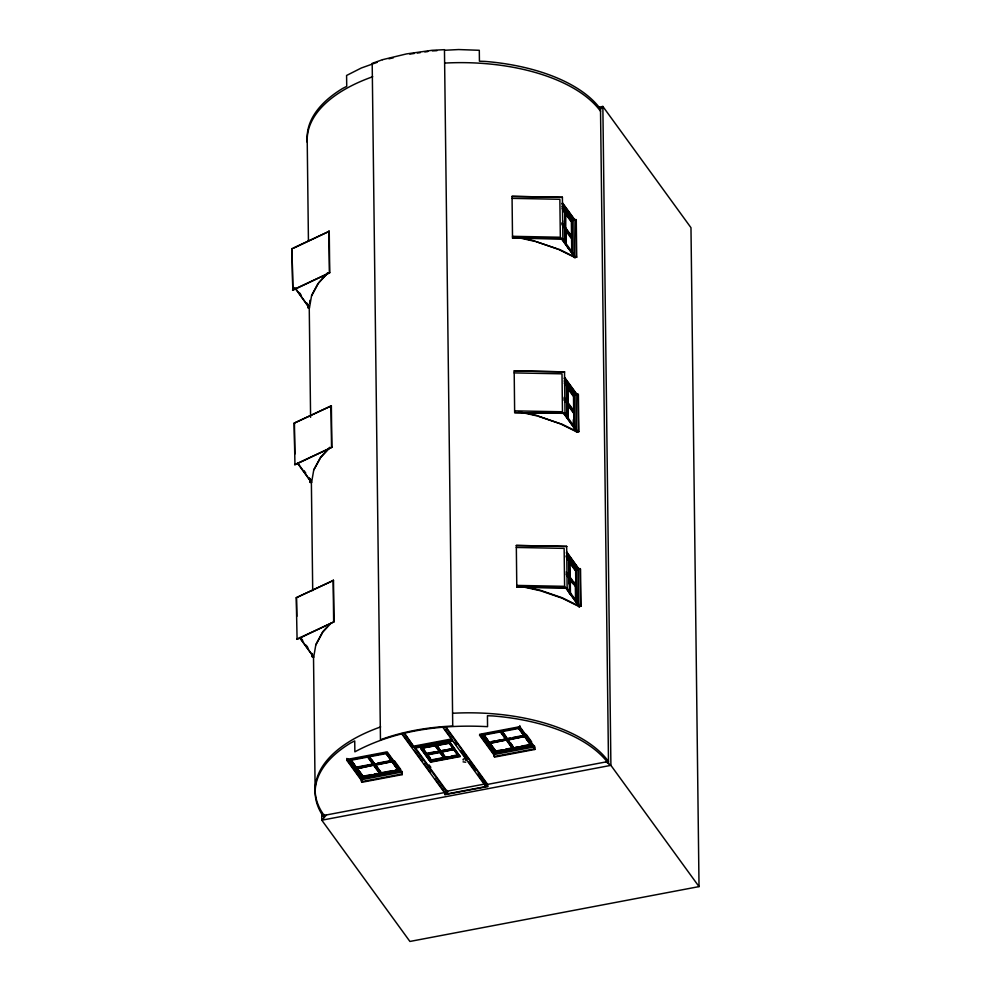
<?xml version="1.0" encoding="UTF-8"?>
<svg xmlns="http://www.w3.org/2000/svg" width="991" height="991" viewBox="0 0 991 991"><rect width="100%" height="100%" fill="white"/><g stroke="black" fill="none" stroke-linecap="round" stroke-linejoin="round"><path stroke-width="1.49" d="M512.05 196.367L562.393 197.333L512.05 196.367L512.52 238.063L562.9 238.781L512.52 238.063M514.18 370.907L564.523 371.873L514.18 370.907L514.651 412.615L565.031 413.334L514.651 412.615M516.311 545.459L566.654 546.425L516.311 545.459L516.794 587.155L567.162 587.874L516.794 587.155M294.649 287.638L309.44 307.99L311.62 295.368L317.826 283.872M297.647 463.379L311.57 482.53L313.763 469.92L320.638 457.136L329.805 447.288M299.79 637.931L313.701 657.083L315.894 644.46L322.781 631.676L326.844 627.303M311.632 295.801L318.52 283.03L327.674 273.182M329.817 447.734L320.65 457.569L313.763 469.92M315.894 644.893L322.781 632.122L330.92 623.364M562.083 206.425L572.352 220.547L571.844 221.154L570.903 221.327L566.567 215.357M564.213 380.965L574.483 395.087L573.987 395.694L573.033 395.88L566.963 387.518M566.344 555.517L576.613 569.639L575.635 570.333L569.565 561.971L570.234 577.369L569.28 577.555M600.05 109.605L602.862 106.446L690.975 227.695L699.027 886.611L409.915 941.45L321.802 820.201L321.703 812.471M326.485 814.936L321.802 820.201L610.902 765.362L699.027 886.611M327.674 272.748L318.52 283.03M362.161 778.046L363.065 777.08L398.147 770.416L400.079 770.862L362.161 778.046L348.473 759.217M387.171 752.739L346.887 760.382L348.498 760.741L386.403 753.556L387.171 752.739L401.281 772.162L402.148 774.652L361.864 782.283L360.997 779.806L346.887 760.382L346.862 758.412M450.013 742.37L449.109 743.337L420.642 748.378L430.651 762.153L460.035 756.579L450.013 742.37L460.035 756.579M482.035 735.223L494.868 752.875L495.773 751.896L530.842 745.244L532.786 745.69L531.077 743.337M534.384 745.616L534.855 749.469L494.571 757.112L493.704 754.634L479.582 735.211L481.192 735.57L519.111 728.373L519.841 725.598M308.151 304.98L308.189 308.077L308.746 305.538L307.037 303.184M310.294 479.533L310.332 482.617L310.889 481.18M312.425 654.072L312.462 657.169L313.02 655.72M291.973 248.63L329.235 231.287L329.73 272.736L292.828 290.264L291.973 248.63L292.828 290.264M293.683 248.159L329.235 231.287M292.481 290.078L329.73 272.736M294.116 423.169L331.366 405.827L331.874 447.288L294.959 464.804L294.116 423.169L331.366 405.827M294.612 464.63L331.874 447.288M296.247 597.722L333.496 580.379L334.004 621.828L297.089 639.356L296.247 597.722L333.496 580.379M296.755 639.17L334.004 621.828M465.72 762.24L463.057 761.844M377.187 62.334L361.331 67.995L346.59 75.465L346.726 86.378L342.787 88.372A151.177 75.589 -0.7 0 0 307.26 140.165M388.93 58.828L393.415 57.751M598.316 107.313L602.862 106.446L610.902 765.362L606.12 761.893M565.452 227.571L564.498 227.757L564.412 220.708M562.578 209.881L564.313 212.26L565.266 212.086L565.489 228.376L565.774 212.792M574.346 257.586L576.725 257.14L576.266 220.052L573.987 219.135L574.446 256.235L576.725 257.14M567.149 403.003L568.091 402.829L567.905 387.332L573.504 395.781L573.702 411.277L567.62 402.916L567.397 386.626L566.443 386.812L566.641 402.296M576.489 432.138L578.855 431.68L578.397 394.591L576.13 393.687L564.622 377.856M566.641 573.17L569.714 576.663M566.183 574.569L568.784 578.162L569.726 577.976L569.924 593.473M578.62 606.678L580.986 606.232L580.54 569.144L578.261 568.227L578.707 605.328L580.986 606.232M413.978 746.112L451.896 738.914L451.908 739.794L413.99 746.979L404.427 732.968M479.582 735.211L519.866 727.567L533.988 746.991L534.855 749.469M414.845 748.155L452.763 740.971M436.796 744.873L420.63 747.945L430.651 762.153M439.731 744.315L448.551 742.643M420.642 748.378L450.025 742.804M435.16 751.748L426.787 753.333L426.799 754.201L439.36 751.822L439.347 750.943M442.172 750.41L444.959 749.89M447.746 749.357L450.546 748.824M356.475 767.133L373.297 763.95L373.31 764.817L356.487 768.013L351.272 759.973M377.521 763.144L391.544 760.481L391.556 761.361L374.734 764.544L372.12 760.097M491.982 741.429L494.782 740.896M497.593 740.364L500.393 739.843M503.193 739.311L506.005 738.778L506.017 739.645L489.182 742.841L489.182 741.962M510.229 737.973L507.429 738.506L507.429 739.373L524.264 736.189L524.251 735.31M513.028 737.44L521.439 735.842M428.707 754.213L439.868 752.095L444.104 757.917L431.543 760.295L427.319 754.907L439.88 752.528L439.868 751.649M441.292 751.822L453.853 749.444L458.09 755.266L445.529 757.644L441.292 752.256L453.853 749.444M356.995 768.285L363.065 776.634L379.887 773.451L373.818 765.089L356.995 768.719L372.418 765.349M392.064 761.633L375.242 764.817L381.312 773.178L398.134 769.982L392.064 761.633L375.242 765.25L375.23 764.383M509.349 739.385L524.772 736.449L530.842 745.244L518.182 727.828M442.704 757.743L431.543 759.862L430.639 761.707L460.022 756.133L458.09 755.699L431.556 760.741L422.562 747.945L426.799 753.767L439.36 751.389L435.123 745.554L444.104 758.35L444.104 757.483M442.135 752.553L445.516 757.211L448.316 756.678M451.103 756.158L458.077 754.832L458.09 755.699L449.109 742.903M371.476 774.603L363.065 776.201L363.065 777.08L350.405 759.651M374.276 774.07L377.075 773.537M376.964 766.774L381.312 772.745L392.523 770.614M395.322 770.081L398.134 769.549L398.147 770.416L385.474 752.565M507.392 741.107L512.595 748.279L495.773 751.463L489.69 743.114L506.525 739.918L489.703 743.547L489.69 742.668L495.76 751.029L502.771 749.704M505.583 749.171L512.595 747.833L512.595 748.713L499.935 731.284M515.419 747.301L518.219 746.768M521.018 746.235L528.03 744.91M530.842 744.811L514.019 748.007L507.949 740.079L524.772 736.449M400.067 770.416L362.161 777.613L349.327 759.961M531.263 745.542L494.856 752.442L482.035 734.789M494.868 752.875L532.786 745.69M360.997 779.806L401.281 772.162M493.704 754.634L533.988 746.991M361.442 781.701L401.727 774.058M494.15 756.529L534.434 748.886M448.068 791.883L324.119 815.395A151.177 75.589 -0.7 0 1 380.643 726.923M446.024 727.121L487.634 784.377L608.486 761.447A151.177 75.589 -0.7 0 0 452.751 713.26M401.504 733.513L444.563 792.75L446.929 792.305L446.904 790.335M442.358 726.651L484.847 785.107L487.213 784.661L487.659 786.557L444.996 794.646L444.563 792.75M444.786 794.348L487.436 786.259M409.865 54.096L414.362 53.452M417.36 53.031L420.357 52.61M424.842 51.966L427.839 51.544M432.336 50.9L436.969 50.665M444.699 50.268L458.598 49.55L479.297 50.293L479.433 61.207L484.971 61.405A151.177 75.589 -0.7 0 1 600.509 109.084L608.511 763.627A151.177 75.589 -0.7 0 0 492.973 715.948L487.436 715.75L487.56 726.663C442.333 724.248 395.161 730.07 354.865 751.835L354.728 740.921L350.789 742.916A151.177 75.589 -0.7 0 0 324.144 817.575L324.107 814.478M512.037 198.361L559.865 199.278L560.336 237.245L512.496 236.316M514.168 372.901L562.008 373.83L562.467 411.785L514.639 410.869M516.299 547.453L564.139 548.37L564.597 586.338L516.769 585.408M578.855 431.68L576.576 430.775L576.13 393.687M518.454 237.233L534.855 240.924M516.968 237.332L536.354 241.705L557.896 249.088L575.127 257.598L561.203 238.001M525.069 412.789L536.986 415.477M519.111 411.872L538.485 416.245L560.026 423.64L577.258 432.138L563.334 412.553M527.2 587.329L540.615 590.363L562.157 597.746L579.797 606.455M524.214 587.093L540.615 590.797L562.157 598.18L579.388 606.69L565.465 587.093M559.246 249.323L575.536 257.363M561.377 423.875L577.666 431.915M575.275 567.36L579.351 569.367M562.479 202.87L574.656 219.63M562.492 203.304L574.669 220.064M562.033 203.75L574 220.225L571.869 220.634L562.467 207.689M562.653 208.506L571.844 221.154L572.241 253.436M562.182 208.593L564.783 212.173L564.981 227.67L562.368 224.077M566.171 214.068L571.373 221.241L571.559 236.725L565.489 228.376M561.984 222.802L572.042 236.638M561.996 224.102L572.055 237.951L571.101 238.125L567.632 233.356M562.393 225.391L564.994 228.971L565.167 243.055M562.454 238.658L574.433 255.145M566.171 245.087L568.772 248.667M561.203 238.447L575.127 257.598M564.61 377.422L576.787 394.17M564.164 378.302L576.143 394.777L574 395.186L564.597 382.229M564.796 383.046L573.987 395.694L574.408 428.57M564.313 383.133L566.914 386.725L567.112 402.21L564.511 398.63M564.114 397.341L574.173 411.191M564.127 398.655L574.185 412.491L573.244 412.677L567.162 404.316L568.116 404.142L568.289 418.214M564.523 399.943L567.125 403.523L567.298 417.607M567.645 404.229L573.715 412.59L573.888 426.663M564.052 400.03L565.787 402.42M564.585 413.21L576.564 429.685M563.334 412.987L577.258 432.138M566.741 551.962L578.93 569.156L566.753 552.396M566.295 552.842L578.273 569.33L576.143 569.726L566.728 556.781M566.059 556.397L576.118 570.246L576.551 603.123M573.095 566.282L574.805 568.636M566.456 557.685L569.057 561.265L569.243 576.762M569.094 562.058L575.164 570.42M566.245 571.894L576.304 585.731L575.35 585.916L575.3 581.692M566.257 573.207L576.316 587.044L575.375 587.217L575.548 601.302M566.654 574.483L569.255 578.063L569.453 593.559M569.775 578.769L575.845 587.13L576.019 601.215M572.773 583.637L569.292 578.868L570.246 578.682L570.432 594.179M566.716 587.75L578.694 604.237M565.465 587.539L579.388 606.69M299.332 292.593L301.053 294.946M295.516 288.406L309.44 307.99M526.209 734.356L531.659 741.863M534.83 747.288L519.854 726.688L479.57 734.331L484.859 741.602M524.227 733.91L526.791 737.44M519.111 728.373L532.799 747.214M518.182 727.394L524.251 735.743L507.429 738.939L502.226 731.779M502.214 731.346L505.695 736.115M510.538 742.792L514.019 748.44L501.359 731.024M500.802 732.052L506.005 739.212L489.182 742.408L483.98 735.235M304.039 470.663L305.748 473.017M309.167 477.724L310.877 480.078M297.647 462.946L311.57 482.53M483.967 734.802L488.315 740.773M483.113 734.48L495.773 751.896L495.76 751.029M482.022 734.343L488.873 743.77M490.582 746.124L494.001 750.831M481.192 735.57L494.881 754.411L494.856 752.008M486.618 744.03L492.787 752.516M445.058 726.651L487.213 784.661M444.947 729.351L451.029 737.725M454.535 742.321L456.318 744.774M460.765 750.905L467.009 759.49M468.793 761.943L475.023 770.527M477.699 774.206L484.834 784.017L446.916 791.214L415.725 748.292M449.951 744.068L453.333 748.738L440.772 751.116L436.548 745.282M437.39 746.012L440.784 751.55L453.345 749.171L453.333 748.292M428.149 755.204L429.846 757.533M427.901 756.641L430.627 760.407M424.259 752.07L426.08 754.585M427.901 757.087L430.627 760.84M429.066 764.941L430.85 767.393M403.572 732.646L446.929 792.305M403.362 735.211L412.405 747.66M414.213 750.15L422.364 761.348M424.173 763.838L430.503 772.546M435.024 778.777L444.067 791.227M394.418 760.778L400.773 769.536M402.123 772.46L387.159 751.859L346.875 759.502L360.08 777.687M392.374 760.258L394.096 762.624M386.403 753.556L400.091 772.385M386.341 753.755L391.556 760.927L374.722 764.111L369.519 756.951M301.041 638.154L302.75 640.508M306.169 645.215L307.879 647.569M299.778 637.498L313.701 657.083M368.652 756.195L381.312 773.612L381.312 772.745M368.095 757.223L373.31 764.383L356.475 767.579L350.405 759.217M367.24 756.455L379.9 773.884L379.887 773.005M358.717 770.23L362.198 775.012M351.892 763.058L362.149 777.179L362.186 779.583L348.498 760.741M575.845 219.457L576.291 256.545M577.976 394.009L578.422 431.097M580.107 568.549L580.565 605.637M572.352 220.547L572.748 253.931M574.483 395.087L574.891 428.484M576.613 569.639L577.022 603.024M571.77 253.535L571.584 238.038L565.985 229.59L566.146 243.675M575.635 570.333L575.833 585.817L569.751 577.468L569.528 561.179L568.574 561.352L568.772 576.849M573.331 419.713L573.405 426.762M565.65 244.381L565.465 228.884L564.523 229.07L564.697 243.142M567.793 418.92L567.595 403.436L566.654 403.61L566.827 417.694M568.784 578.162L568.859 583.786M562.393 197.333L562.876 239.042M564.523 371.873L565.006 413.581M566.654 546.425L567.137 588.134M557.896 249.088L536.354 241.705M560.026 423.64L538.485 416.245M487.634 784.377L487.659 786.557M484.822 783.15L484.847 785.107M445.516 757.211L445.529 758.09L436.535 744.848M444.971 792.466L444.996 794.646M402.111 771.37L402.148 774.652M361.839 780.103L361.864 782.283M328.888 231.101L329.396 272.562M331.019 405.653L331.527 447.102M333.149 580.193L333.657 621.654M309.836 300.384L309.873 303.209M307.173 137.241L308.436 240.912M309.229 305.909L310.592 417.322M311.36 480.759L312.71 590.624M313.515 657.169L315.163 791.784M307.73 304.398L307.767 307.483M309.861 478.938L309.898 482.035M311.992 653.49L312.029 656.575M294.451 423.355L294.835 454.064M296.582 597.895L296.817 616.328M307.297 142.345A151.177 75.589 -0.7 0 1 372.703 76.741M444.798 63.077A151.177 75.589 -0.7 0 1 600.546 111.265M463.293 760.023A1.511 0.756 -0.7 0 1 463.664 758.97A1.511 0.756 -0.7 0 1 465.77 759.131A1.511 0.756 -0.7 0 1 465.398 760.196M382.526 59.683L372.195 63.374L380.457 739.744C403.56 731.284 428.186 727.146 452.726 726.031L444.464 49.674L431.915 50.318L406.446 53.923L382.526 59.683"/></g></svg>
